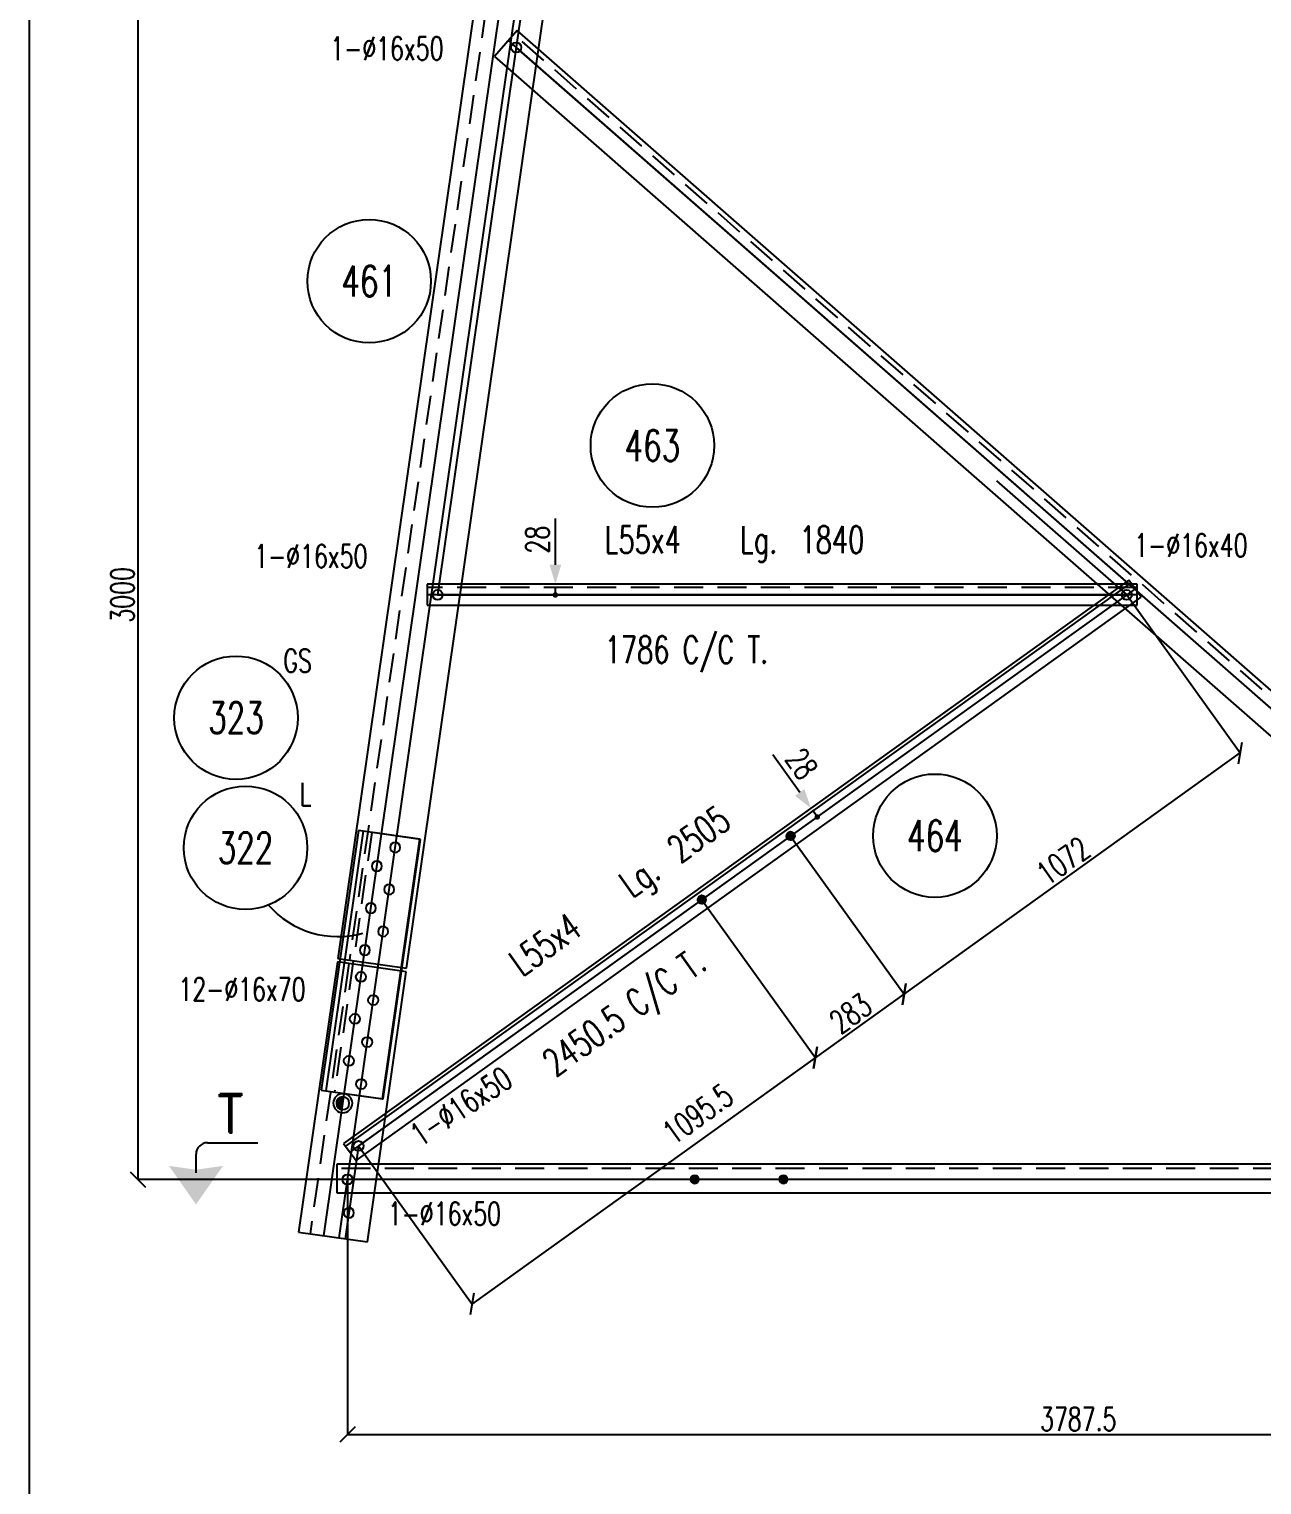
# Model space of a CAD drawing. Extents: x 142141 to 158361, y -178354 to -166874.
# Drawn here: x 142141 to 145336, y -173250 to -169475 of the extents above; entities that cross this region are included whole.
import ezdxf
from ezdxf.enums import TextEntityAlignment as Align

# ---------------------------------------------------------------- set-up
doc = ezdxf.new("R2010")
doc.units = 0
doc.header["$LTSCALE"] = 150
doc.header["$MEASUREMENT"] = 0
doc.linetypes.add('DASHED', pattern=[0.75, 0.5, -0.25])
doc.layers.get('0').update_dxf_attribs({"linetype": 'CONTINUOUS'})
for name, color, linetype in [('ASSI', 6, 'CONTINUOUS'), ('BOLLINI_1', 7, 'CONTINUOUS'), ('FORI', 2, 'CONTINUOUS'), ('LINEA_ANG', 2, 'CONTINUOUS'), ('LINEE_PIASTRE', 2, 'CONTINUOUS'), ('LS', 7, 'CONTINUOUS'), ('LSP', 3, 'CONTINUOUS'), ('PIASTRE', 5, 'CONTINUOUS'), ('QT_MAL', 7, 'CONTINUOUS'), ('QT_MPR', 7, 'CONTINUOUS'), ('TESTI_A_P', 7, 'CONTINUOUS'), ('TRAT-Y', 7, 'DASHED')]:
    doc.layers.add(name, color=color, linetype=linetype)
doc.styles.add('QUOTE', font='ROMANS8.SHX', dxfattribs={"width": 0.7})
doc.styles.add('RD', font='ROMAND8.SHX', dxfattribs={"width": 0.7})
doc.styles.add('RQL', font='ROMANS8.SHX', dxfattribs={"width": 0.7})
doc.styles.add('RS', font='ROMANS8.shx', dxfattribs={"width": 0.7})
doc.styles.get("Standard").update_dxf_attribs({"font": 'ROMANS8.SHX', "width": 0.7})
doc.dimstyles.new('FRECCE1', dxfattribs={"dimtxt": 60, "dimasz": 6.6667, "dimexe": 0, "dimexo": 0, "dimgap": 1, "dimtad": 1, "dimdec": 0, "dimzin": 0, "dimdsep": 46, "dimtxsty": 'RS', "dimblk1": 'QUOTP', "dimblk2": 'QUOTF', "dimsah": 1, "dimcen": 0, "dimclrd": 2, "dimclre": 2, "dimclrt": 7, "dimadec": 0, "dimazin": 0, "dimtfac": 1, "dimtdec": 0, "dimtix": 1, "dimtmove": 2, "dimatfit": 3, "dimldrblk": 'QUOTP', "dimfxl": 1, "dimtolj": 1, "dimtzin": 0, "dimarcsym": 0})
doc.dimstyles.new('TRATTO', dxfattribs={"dimscale": 0, "dimtxt": 60, "dimasz": 40, "dimexe": 0, "dimexo": 0, "dimgap": 10, "dimtad": 1, "dimrnd": 0.5, "dimdsep": 46, "dimtxsty": 'RS', "dimblk1": 'OBLIQUE', "dimblk2": 'OBLIQUE', "dimsah": 1, "dimcen": 0.09, "dimclrd": 2, "dimclre": 2, "dimclrt": 7, "dimadec": 0, "dimazin": 0, "dimtfac": 1, "dimtix": 1, "dimtmove": 2, "dimatfit": 3, "dimfxl": 1, "dimtolj": 1, "dimtzin": 0, "dimarcsym": 0})

# ---------------------------------------------------------------- blocks, each defined once
blk = doc.blocks.new('16')
blk.add_circle((0, 0), 1)
blk = doc.blocks.new('P20')
at = {"color": 0}
for p, q in [((0, 0.98), (0.02, 1)), ((0, 0.94), (0.06, 1)), ((1, -0.01), (0, 0.99)), ((0, 0.89), (0.1, 0.99)), ((0, 0.85), (0.14, 0.99)), ((0, 0.8), (0.18, 0.98)), ((0, 0.76), (0.22, 0.98)), ((0, 0.71), (0.25, 0.97)), ((0, 0.67), (0.29, 0.96)), ((1, -0.05), (0, 0.95)), ((0, 0.62), (0.32, 0.95)), ((0, 0.58), (0.36, 0.93)), ((0, 0.53), (0.39, 0.92)), ((0, 0.49), (0.42, 0.91)), ((1, -0.09), (0, 0.9)), ((0, 0.44), (0.45, 0.89)), ((0, 0.4), (0.48, 0.88)), ((0.99, -0.13), (0, 0.86)), ((0, 0.35), (0.51, 0.86)), ((0, 0.31), (0.54, 0.84)), ((0, 0.26), (0.56, 0.83)), ((0.99, -0.17), (0, 0.81)), ((0, 0.22), (0.59, 0.81)), ((0, 0.17), (0.61, 0.79)), ((0.98, -0.21), (0, 0.77)), ((0, 0.13), (0.64, 0.77)), ((0, 0.08), (0.66, 0.75)), ((0, 0.04), (0.69, 0.73)), ((0.97, -0.25), (0, 0.72)), ((0, -0.01), (0.71, 0.7)), ((0.96, -0.28), (0, 0.68)), ((0, -0.05), (0.73, 0.68)), ((0, -0.1), (0.75, 0.66)), ((0.95, -0.32), (0, 0.63)), ((0, -0.14), (0.77, 0.63)), ((0, -0.19), (0.79, 0.61)), ((0.94, -0.35), (0, 0.59)), ((0, -0.23), (0.81, 0.58)), ((0, -0.28), (0.83, 0.56)), ((0.92, -0.38), (0, 0.54)), ((0, -0.32), (0.85, 0.53)), ((0.91, -0.41), (0, 0.5)), ((0, -0.36), (0.87, 0.5)), ((0, -0.41), (0.88, 0.47)), ((0.9, -0.44), (0, 0.45)), ((0, -0.45), (0.9, 0.44)), ((0.88, -0.47), (0, 0.41)), ((0, -0.5), (0.91, 0.41)), ((0, -0.54), (0.92, 0.38)), ((0.87, -0.5), (0, 0.36)), ((0, -0.59), (0.94, 0.35)), ((0.85, -0.53), (0, 0.32)), ((0, -0.63), (0.95, 0.31)), ((0, -0.68), (0.96, 0.28)), ((0.83, -0.56), (0, 0.27)), ((0, -0.72), (0.97, 0.25)), ((0.81, -0.58), (0, 0.23)), ((0, -0.77), (0.98, 0.21)), ((0.79, -0.61), (0, 0.18)), ((0, -0.81), (0.99, 0.17)), ((0.77, -0.63), (0, 0.14)), ((0, -0.86), (0.99, 0.13)), ((0.75, -0.66), (0, 0.09)), ((0, -0.9), (1, 0.09)), ((0.73, -0.68), (0, 0.05)), ((0, -0.95), (1, 0.05)), ((0.71, -0.7), (0, 0.01)), ((0, -0.99), (1, 0.01)), ((1, 0.04), (0.04, 1)), ((1, 0.09), (0.09, 1)), ((0.99, 0.14), (0.14, 0.99)), ((0.98, 0.19), (0.19, 0.98)), ((0.97, 0.25), (0.25, 0.97)), ((0.95, 0.31), (0.31, 0.95)), ((0.92, 0.38), (0.38, 0.92)), ((0.88, 0.47), (0.47, 0.88)), ((0.81, 0.59), (0.59, 0.81)), ((0.69, -0.73), (0, -0.04)), ((0.66, -0.75), (0, -0.08)), ((0.64, -0.77), (0, -0.13)), ((0.61, -0.79), (0, -0.17)), ((0.59, -0.81), (0, -0.22)), ((0.56, -0.83), (0, -0.26)), ((0.54, -0.84), (0, -0.31)), ((0.51, -0.86), (0, -0.35)), ((0.48, -0.88), (0, -0.4)), ((0.45, -0.89), (0, -0.44)), ((0.42, -0.91), (0, -0.49)), ((0.39, -0.92), (0, -0.53)), ((0.36, -0.93), (0, -0.58)), ((0.32, -0.95), (0, -0.62)), ((0.29, -0.96), (0, -0.67)), ((0.25, -0.97), (0, -0.71)), ((0.22, -0.98), (0, -0.76)), ((0.18, -0.98), (0, -0.8)), ((0.14, -0.99), (0, -0.85)), ((0.1, -0.99), (0, -0.89)), ((0.04, -1), (1, -0.04)), ((0.09, -1), (1, -0.09)), ((0.14, -0.99), (0.99, -0.14)), ((0.19, -0.98), (0.98, -0.19)), ((0.25, -0.97), (0.97, -0.25)), ((0.31, -0.95), (0.95, -0.31)), ((0.38, -0.92), (0.92, -0.38)), ((0.47, -0.88), (0.88, -0.47)), ((0.59, -0.81), (0.81, -0.59))]:
    blk.add_line(p, q, dxfattribs=at)
for radius in [1.5, 1]:
    blk.add_circle((0, 0), radius)
blk = doc.blocks.new('ASSE98')
blk.add_line((0, 0), (1, 0))
at = {"color": 7, "style": 'QUOTE', "width": 0.5, "flags": 1}
for tag, p in [('TI', (1.38308, 6.82731)), ('DI_S', (1.38308, 6.42178)), ('D_S', (1.38308, 6.02092)), ('E_S', (1.38308, 5.68065)), ('NFORI', (1.36454, 5.29792)), ('ALAR', (1.36349, 4.93246)), ('FAM', (1.3775, 4.54645)), ('ALA', (1.38308, 4.19257)), ('DISP2', (1.38308, 3.84971)), ('DISP1', (1.38308, 3.50686)), ('PINZAF', (1.38308, 3.164)), ('PINZAI', (1.38308, 2.82114)), ('TRP', (1.38308, 2.47829)), ('NP', (1.38308, 2.13543)), ('SV', (1.38308, 1.79257)), ('PESO', (1.38308, 1.44971)), ('QUA', (1.38308, 1.10686)), ('LUN', (1.38308, 0.764)), ('PROF', (1.38308, 0.42114)), ('POS', (1.38308, 0.07829))]:
    blk.add_attdef(tag, p, '', height=0.2, dxfattribs=at)
at = {"color": 7, "flags": 1}
for tag, p in [('LAV1', (3.07431, 6.82847)), ('LAV2', (3.07431, 6.49513)), ('LAV3', (3.07431, 6.1618)), ('LAV4', (3.07431, 5.82847)), ('LAV5', (3.07431, 5.49513)), ('LAV6', (3.07431, 5.1618)), ('LAV7', (3.07431, 4.82847)), ('LAV8', (3.07431, 4.49513)), ('LAV9', (3.07431, 4.1618)), ('LAV10', (3.07431, 3.82847))]:
    blk.add_attdef(tag, p, '', height=0.2, dxfattribs=at)
blk = doc.blocks.new('MRKR_98')
blk.add_point((0, 0))
at = {"color": 7, "style": 'QUOTE', "width": 0.5, "flags": 1}
for tag, p in [('TI', (3.73, 6.83)), ('DI_S', (3.73, 6.42)), ('D_S', (3.73, 6.02)), ('E_S', (3.73, 5.68)), ('AUX2', (3.71, 4.93)), ('NFORI', (3.72, 5.3)), ('AUX1', (3.73, 4.19)), ('FAM', (3.73, 4.55)), ('COMMESSA', (3.73, 3.85)), ('MD', (3.73, 3.51)), ('MP', (3.73, 3.16)), ('LARGHEZZA', (3.73, 2.82)), ('SPESSORE', (3.73, 2.48)), ('NP', (3.73, 2.14)), ('SV', (3.73, 1.79)), ('PESO', (3.73, 1.45)), ('QUA', (3.73, 1.11)), ('LUN', (3.73, 0.76)), ('PROF', (3.73, 0.42)), ('POS', (3.73, 0.08))]:
    blk.add_attdef(tag, p, '', height=0.2, dxfattribs=at)
at = {"color": 7, "flags": 1}
for tag, p in [('LAV1', (5.26, 6.88)), ('LAV2', (5.26, 6.55)), ('LAV3', (5.26, 6.21)), ('LAV4', (5.26, 5.88)), ('LAV5', (5.26, 5.55)), ('LAV6', (5.26, 5.21)), ('LAV7', (5.26, 4.88)), ('LAV8', (5.26, 4.55)), ('LAV9', (5.26, 4.21)), ('LAV10', (5.26, 3.88))]:
    blk.add_attdef(tag, p, '', height=0.2, dxfattribs=at)
blk = doc.blocks.new('xxx')
blk.add_circle((0, 0), 8)
at = {"color": 3, "style": 'RQL', "width": 0.7}
blk.add_attdef('POS', text='', height=4, dxfattribs=at).set_placement((0, 0), align=Align.MIDDLE)
at = {"style": 'RQL', "width": 0.7, "flags": 1}
for tag, p in [('POS1', (-0.39, -5.42)), ('TIPO', (-0.39, -8.66))]:
    blk.add_attdef(tag, p, '', height=2, dxfattribs=at)
blk = doc.blocks.new('QUOTP')
at = {"layer": 'ASSI', "color": 2, "const_width": 1.07}
blk.add_lwpolyline([(-0.53, 0, 1), (0.53, 0, 1)], format="xyb", close=True, dxfattribs=at)
blk = doc.blocks.new('QUOTF')
at = {"layer": 'LS', "color": 2}
blk.add_line((7.5, 0), (25.5, 0), dxfattribs=at)
blk.add_solid([(7.5, 2.25), (0, 0), (7.5, -2.25)], dxfattribs=at)
blk = doc.blocks.new('*D121')
at = {"layer": 'QT_MAL', "color": 2, "lineweight": -2, "transparency": 16777216}
blk.add_line((143504.7, -170935.5), (143504.7, -170920.8), dxfattribs=at)
at = {"layer": 'QT_MAL', "color": 2, "lineweight": -2, "transparency": 16777216, "xscale": 6.6667, "yscale": 6.6667, "zscale": 6.6667}
for name, p, rotation in [('QUOTF', (143504.7, -170914.1), 90), ('QUOTP', (143504.7, -170942.1), 270)]:
    blk.add_blockref(name, p, dxfattribs=dict(at, rotation=rotation))
at = {"layer": 'QT_MAL', "color": 7, "transparency": 16777216, "insert": (143458.5, -170798.9), "char_height": 60, "attachment_point": 5, "rotation": 90, "style": 'RS'}
blk.add_mtext('\\A1;28', dxfattribs=at)
blk = doc.blocks.new('*D122')
at = {"layer": 'QT_MAL', "color": 2, "lineweight": -2, "transparency": 16777216}
blk.add_line((144179.5, -171512.4), (144171, -171500.5), dxfattribs=at)
at = {"layer": 'QT_MAL', "color": 2, "lineweight": -2, "transparency": 16777216, "xscale": 6.6667, "yscale": 6.6667, "zscale": 6.6667}
for name, p, rotation in [('QUOTF', (144167.1, -171495), 125.666520254777), ('QUOTP', (144183.4, -171517.8), 305.666520254777)]:
    blk.add_blockref(name, p, dxfattribs=dict(at, rotation=rotation))
at = {"layer": 'QT_MAL', "color": 7, "transparency": 16777216, "insert": (144143.1, -171380.1), "char_height": 60, "attachment_point": 5, "rotation": 305.6665, "style": 'RS'}
blk.add_mtext('\\A1;28', dxfattribs=at)
blk = doc.blocks.new('_OBLIQUE')
at = {"color": 0, "linetype": 'ByBlock'}
blk.add_line((-0.5, -0.5), (0.5, 0.5), dxfattribs=at)
blk = doc.blocks.new('*D71')
at = {"layer": 'LS', "color": 2, "lineweight": -2, "transparency": 16777216}
for p, q in [((143401, -169426.4), (142422.8, -169426.4)), ((142422.8, -169426.4), (142422.8, -172457.8)), ((142966, -172457.8), (142422.8, -172457.8))]:
    blk.add_line(p, q, dxfattribs=at)
at = {"layer": 'LS', "color": 2, "lineweight": -2, "transparency": 16777216, "xscale": 40, "yscale": 40, "zscale": 40}
for p, rotation in [((142422.8, -169426.4), 90), ((142422.8, -172457.8), 270)]:
    blk.add_blockref('_OBLIQUE', p, dxfattribs=dict(at, rotation=rotation))
at = {"layer": 'LS', "color": 7, "transparency": 16777216, "insert": (142382.8, -170942.1), "char_height": 60, "attachment_point": 5, "rotation": 90, "style": 'RS'}
blk.add_mtext('\\A1;3000', dxfattribs=at)
blk = doc.blocks.new('*D73')
at = {"layer": 'LS', "color": 2, "lineweight": -2, "transparency": 16777216}
for p, q in [((142966, -172457.8), (142966, -173119.2)), ((146753.6, -172457.8), (146753.6, -173119.2)), ((142966, -173119.2), (146753.6, -173119.2))]:
    blk.add_line(p, q, dxfattribs=at)
at = {"layer": 'LS', "color": 2, "lineweight": -2, "transparency": 16777216, "xscale": 40, "yscale": 40, "zscale": 40, "rotation": 180}
blk.add_blockref('_OBLIQUE', (142966, -173119.2), dxfattribs=at)
at = {"layer": 'LS', "color": 2, "lineweight": -2, "transparency": 16777216, "xscale": 40, "yscale": 40, "zscale": 40}
blk.add_blockref('_OBLIQUE', (146753.6, -173119.2), dxfattribs=at)
at = {"layer": 'LS', "color": 7, "transparency": 16777216, "insert": (144859.8, -173079.2), "char_height": 60, "attachment_point": 5, "style": 'RS'}
blk.add_mtext('\\A1;3787.5', dxfattribs=at)
blk = doc.blocks.new('bull')
at = {"style": 'RS', "width": 0.7, "flags": 1}
for tag, p in [('NN', (-12.25, 0)), ('DIAMETRO', (0, -4.86)), ('SERRAGGIO', (0, -9.71)), ('LUNGHEZZA', (0, -14.57)), ('NB', (0, -19.43)), ('TIPO', (0, -24.12)), ('EL', (-0.14, -29))]:
    blk.add_attdef(tag, p, '', height=3, dxfattribs=at)
at = {"style": 'RS', "width": 0.7}
blk.add_attdef('BULLONE', (0, 0), '', height=3, dxfattribs=at)
blk = doc.blocks.new('12')
at = {"color": 0}
for p, q in [((-1, 0.06), (-0.06, 1)), ((-1, 0.01), (-0.01, 1)), ((-1, -0.03), (0.03, 1)), ((-1, -0.07), (0.07, 1)), ((0.09, -1), (-1, 0.09)), ((0.05, -1), (-1, 0.05)), ((0, -1), (-1, 0)), ((-0.99, 0.16), (-0.16, 0.99)), ((-0.99, 0.11), (-0.11, 0.99)), ((-0.99, -0.11), (0.11, 0.99)), ((-0.99, -0.15), (0.15, 0.99)), ((0.17, -0.99), (-0.99, 0.17)), ((0.13, -0.99), (-0.99, 0.13)), ((-0.98, 0.22), (-0.22, 0.98)), ((-0.98, -0.19), (0.19, 0.98)), ((0.21, -0.98), (-0.98, 0.21)), ((-0.97, -0.23), (0.23, 0.97)), ((0.24, -0.97), (-0.97, 0.24)), ((-0.96, 0.28), (-0.28, 0.96)), ((-0.96, -0.27), (0.27, 0.96)), ((0.28, -0.96), (-0.96, 0.28)), ((-0.95, -0.3), (0.3, 0.95)), ((0.31, -0.95), (-0.95, 0.31)), ((-0.94, 0.34), (-0.34, 0.94)), ((-0.94, -0.33), (0.33, 0.94)), ((0.35, -0.94), (-0.94, 0.35)), ((-0.93, -0.37), (0.37, 0.93)), ((0.38, -0.93), (-0.93, 0.38)), ((-0.92, -0.4), (0.4, 0.92)), ((-0.91, 0.42), (-0.42, 0.91)), ((0.41, -0.91), (-0.91, 0.41)), ((-0.9, -0.43), (0.43, 0.9)), ((0.44, -0.9), (-0.9, 0.44)), ((-0.89, -0.46), (0.46, 0.89)), ((0.47, -0.88), (-0.88, 0.47)), ((-0.87, -0.49), (0.49, 0.87)), ((0.5, -0.87), (-0.87, 0.5)), ((-0.86, 0.52), (-0.52, 0.86)), ((-0.86, -0.52), (0.52, 0.86)), ((0.53, -0.85), (-0.85, 0.53)), ((-0.84, -0.54), (0.54, 0.84)), ((0.55, -0.83), (-0.83, 0.55)), ((-0.82, -0.57), (0.57, 0.82)), ((0.58, -0.81), (-0.81, 0.58)), ((-0.8, -0.6), (0.6, 0.8)), ((0.61, -0.79), (-0.79, 0.61)), ((-0.78, -0.62), (0.62, 0.78)), ((0.63, -0.78), (-0.78, 0.63)), ((-0.76, -0.65), (0.65, 0.76)), ((0.66, -0.75), (-0.75, 0.66)), ((-0.74, -0.67), (0.67, 0.74)), ((0.68, -0.73), (-0.73, 0.68)), ((-0.72, -0.69), (0.69, 0.72)), ((0.7, -0.71), (-0.71, 0.7)), ((-0.7, -0.72), (0.72, 0.7)), ((0.73, -0.69), (-0.69, 0.73)), ((0.75, -0.67), (-0.67, 0.75)), ((-0.67, -0.74), (0.74, 0.67)), ((-0.65, -0.76), (0.76, 0.65)), ((0.77, -0.64), (-0.64, 0.77)), ((-0.63, -0.78), (0.78, 0.63)), ((0.79, -0.62), (-0.62, 0.79)), ((-0.6, -0.8), (0.8, 0.6)), ((0.81, -0.59), (-0.59, 0.81)), ((-0.57, -0.82), (0.82, 0.57)), ((0.83, -0.56), (-0.56, 0.83)), ((-0.55, -0.84), (0.84, 0.55)), ((0.84, -0.54), (-0.54, 0.84)), ((-0.52, -0.85), (0.85, 0.52)), ((0.86, -0.51), (-0.51, 0.86)), ((-0.49, -0.87), (0.87, 0.49)), ((0.88, -0.48), (-0.48, 0.88)), ((-0.46, -0.89), (0.89, 0.46)), ((0.89, -0.45), (-0.45, 0.89)), ((-0.43, -0.9), (0.9, 0.43)), ((0.91, -0.42), (-0.42, 0.91)), ((-0.4, -0.92), (0.92, 0.4)), ((0.92, -0.39), (-0.39, 0.92)), ((-0.37, -0.93), (0.93, 0.37)), ((0.93, -0.36), (-0.36, 0.93)), ((-0.34, -0.94), (0.94, 0.34)), ((0.95, -0.33), (-0.33, 0.95)), ((-0.3, -0.95), (0.95, 0.3)), ((0.96, -0.29), (-0.29, 0.96)), ((-0.27, -0.96), (0.96, 0.27)), ((0.97, -0.26), (-0.26, 0.97)), ((-0.23, -0.97), (0.97, 0.23)), ((0.98, -0.22), (-0.22, 0.98)), ((-0.2, -0.98), (0.98, 0.2)), ((0.98, -0.18), (-0.18, 0.98)), ((-0.16, -0.99), (0.99, 0.16)), ((0.99, -0.14), (-0.14, 0.99)), ((-0.12, -0.99), (0.99, 0.12)), ((0.99, -0.1), (-0.1, 0.99)), ((-0.08, -1), (1, 0.08)), ((1, -0.06), (-0.06, 1)), ((-0.04, -1), (1, 0.04)), ((1, -0.02), (-0.02, 1)), ((1, 0.02), (0.02, 1)), ((1, 0.07), (0.07, 1)), ((0.99, 0.12), (0.12, 0.99)), ((0.98, 0.17), (0.17, 0.98)), ((0.97, 0.23), (0.23, 0.97)), ((0.96, 0.29), (0.29, 0.96)), ((0.93, 0.36), (0.36, 0.93)), ((0.9, 0.44), (0.44, 0.9)), ((0.84, 0.55), (0.55, 0.84)), ((-0.04, -1), (-1, -0.04)), ((-0.09, -1), (-1, -0.09)), ((-0.14, -0.99), (-0.99, -0.14)), ((-0.2, -0.98), (-0.98, -0.2)), ((-0.25, -0.97), (-0.97, -0.25)), ((-0.32, -0.95), (-0.95, -0.32)), ((-0.39, -0.92), (-0.92, -0.39)), ((-0.48, -0.88), (-0.88, -0.48)), ((-0.6, -0.8), (-0.8, -0.6)), ((0.01, -1), (1, -0.01)), ((0.05, -1), (1, -0.05)), ((0.1, -0.99), (0.99, -0.1)), ((0.15, -0.99), (0.99, -0.15)), ((0.21, -0.98), (0.98, -0.21)), ((0.27, -0.96), (0.96, -0.27)), ((0.33, -0.94), (0.94, -0.33)), ((0.41, -0.91), (0.91, -0.41)), ((0.5, -0.87), (0.87, -0.5)), ((0.66, -0.75), (0.75, -0.66))]:
    blk.add_line(p, q, dxfattribs=at)
blk.add_circle((0, 0), 1)
blk = doc.blocks.new('*D113')
at = {"layer": 'QT_MPR', "color": 2, "lineweight": -2, "transparency": 16777216}
for p, q in [((143884.4, -171732.4), (144178.6, -172142.2)), ((143288.7, -172780.9), (144178.6, -172142.2)), ((142994.6, -172371), (143288.7, -172780.9))]:
    blk.add_line(p, q, dxfattribs=at)
at = {"layer": 'QT_MPR', "color": 2, "lineweight": -2, "transparency": 16777216, "xscale": 40, "yscale": 40, "zscale": 40}
for p, rotation in [((144178.6, -172142.2), 35.66652025477703), ((143288.7, -172780.9), 215.666520254777)]:
    blk.add_blockref('_OBLIQUE', p, dxfattribs=dict(at, rotation=rotation))
at = {"layer": 'QT_MPR', "color": 7, "transparency": 16777216, "insert": (143873.9, -172287.8), "char_height": 60, "attachment_point": 5, "rotation": 35.6665, "style": 'RS'}
blk.add_mtext('\\A1;1095.5', dxfattribs=at)
blk = doc.blocks.new('*D114')
at = {"layer": 'QT_MPR', "color": 2, "lineweight": -2, "transparency": 16777216}
for p, q in [((144114.4, -171567.3), (144408.6, -171977.2)), ((143884.4, -171732.4), (144178.6, -172142.2)), ((144178.6, -172142.2), (144408.6, -171977.2))]:
    blk.add_line(p, q, dxfattribs=at)
at = {"layer": 'QT_MPR', "color": 2, "lineweight": -2, "transparency": 16777216, "xscale": 40, "yscale": 40, "zscale": 40}
for p, rotation in [((144408.6, -171977.2), 35.66652025477703), ((144178.6, -172142.2), 215.666520254777)]:
    blk.add_blockref('_OBLIQUE', p, dxfattribs=dict(at, rotation=rotation))
at = {"layer": 'QT_MPR', "color": 7, "transparency": 16777216, "insert": (144270.2, -172027.3), "char_height": 60, "attachment_point": 5, "rotation": 35.6665, "style": 'RS'}
blk.add_mtext('\\A1;283', dxfattribs=at)
blk = doc.blocks.new('*D115')
at = {"layer": 'QT_MPR', "color": 2, "lineweight": -2, "transparency": 16777216}
for p, q in [((144985.5, -170942.1), (145279.7, -171352)), ((144408.6, -171977.2), (145279.7, -171352)), ((144114.4, -171567.3), (144408.6, -171977.2))]:
    blk.add_line(p, q, dxfattribs=at)
at = {"layer": 'QT_MPR', "color": 2, "lineweight": -2, "transparency": 16777216, "xscale": 40, "yscale": 40, "zscale": 40}
for p, rotation in [((145279.7, -171352), 35.66652025477703), ((144408.6, -171977.2), 215.666520254777)]:
    blk.add_blockref('_OBLIQUE', p, dxfattribs=dict(at, rotation=rotation))
at = {"layer": 'QT_MPR', "color": 7, "transparency": 16777216, "insert": (144820.9, -171632), "char_height": 60, "attachment_point": 5, "rotation": 35.6665, "style": 'RS'}
blk.add_mtext('\\A1;1072', dxfattribs=at)

msp = doc.modelspace()

# ---------------------------------------------------------------- linework, layer by layer
at = {"layer": 'LINEA_ANG'}
for p, q in [((143374.799, -168862.566), (142941.139, -171884.61)), ((143119.314, -171910.178), (143552.974, -168888.134)), ((143406.122, -169478.679), (143346.815, -169546.375)), ((146699.149, -172363.614), (143406.122, -169478.679)), ((143346.815, -169546.375), (146607.499, -172402.975)), ((144991.141, -170903.636), (142956.018, -172364.218)), ((145012.531, -170914.127), (143172.531, -170914.127)), ((143172.531, -170914.127), (143172.531, -170969.127)), ((145023.209, -170948.319), (144991.141, -170903.636)), ((145012.531, -170969.127), (145012.531, -170914.127)), ((142988.086, -172408.901), (145023.209, -170948.319)), ((143172.531, -170969.127), (145012.531, -170969.127)), ((143006.678, -171554.598), (142910.088, -172227.703)), ((143155.157, -171575.905), (143006.678, -171554.598)), ((143058.567, -172249.01), (143155.157, -171575.905)), ((142939.855, -171893.548), (142839.288, -172594.369)), ((143118.03, -171919.116), (142939.855, -171893.548)), ((142941.139, -171884.61), (143119.314, -171910.178)), ((143017.463, -172619.937), (143118.03, -171919.116)), ((142910.088, -172227.703), (143058.567, -172249.01)), ((142956.018, -172364.218), (142988.086, -172408.901)), ((146850.56, -172417.813), (142938.56, -172417.813)), ((142938.56, -172417.813), (142938.56, -172492.813)), ((142938.56, -172492.813), (146850.56, -172492.813)), ((142839.288, -172594.369), (143017.463, -172619.937))]:
    msp.add_line(p, q, dxfattribs=at)
at = {"layer": 'LINEA_ANG', "color": 2}
msp.add_line((144996.388, -170910.948), (142961.265, -172371.53), dxfattribs=at)
at = {"layer": 'LINEE_PIASTRE'}
for p, q in [((142994.799, -171552.898), (142898.209, -172226.003)), ((143153.176, -171575.625), (142994.799, -171552.898)), ((143056.587, -172248.73), (143153.176, -171575.625)), ((142898.209, -172226.003), (143056.587, -172248.73))]:
    msp.add_line(p, q, dxfattribs=at)
at = {"layer": 'LS', "color": 6}
for p, q in [((142904.619, -172603.744), (143440.129, -168871.941)), ((142944.213, -172609.426), (143479.723, -168877.623)), ((143430.301, -169334.676), (143199.633, -170942.127)), ((146753.56, -172457.813), (143403.312, -169522.749)), ((144647.86, -170646.302), (144985.531, -170942.127)), ((144985.531, -170942.127), (142994.591, -172370.999)), ((143199.633, -170942.127), (144985.531, -170942.127)), ((142994.591, -172370.999), (142960.051, -172611.699)), ((142969.734, -172544.224), (142960.051, -172611.699))]:
    msp.add_line(p, q, dxfattribs=at)
at = {"layer": 'LS', "color": 8}
msp.add_lwpolyline([(142140.931, -166873.78), (142140.931, -178353.78), (154860.931, -178353.78), (154860.931, -176753.78), (158360.931, -176753.78), (158360.931, -166873.78), (142140.931, -166873.78)], close=True, dxfattribs=at)
at = {"layer": 'LS', "color": 6}
msp.add_arc((142941.851, -171587.831), 240.259, 221.287499, 285.475045, dxfattribs=at)
at = {"layer": 'LSP'}
for p, q in [((142603.398, -172362.559), (142733.398, -172362.559)), ((142573.398, -172440.702), (142573.398, -172392.559))]:
    msp.add_line(p, q, dxfattribs=at)
msp.add_arc((142603.398, -172392.559), 30, 90, 180, dxfattribs=at)
for points in [[(142573.398, -172522.559), (142503.398, -172422.559), (142573.398, -172432.559)], [(142573.398, -172522.559), (142643.398, -172422.559), (142573.398, -172432.559)]]:
    msp.add_solid(points, dxfattribs=at)
at = {"layer": 'TRAT-Y', "color": 2}
msp.add_line((143404.495, -168866.828), (142970.835, -171888.871), dxfattribs=at)
at = {"layer": 'TRAT-Y'}
for p, q in [((146690.583, -172373.392), (143397.555, -169488.457)), ((145012.531, -170923.127), (143172.531, -170923.127)), ((143028.95, -171557.794), (142932.36, -172230.899)), ((142969.551, -171897.809), (142868.984, -172598.63)), ((146850.56, -172429.313), (142938.56, -172429.313))]:
    msp.add_line(p, q, dxfattribs=at)

# ---------------------------------------------------------------- block references
at = {"layer": 'ASSI'}
for p, xscale, zscale, rotation in [((143374.799, -168862.566), 3053, 3053, 261.8338606976458), ((143006.678, -171554.598), 679.9999999999999, 679.9999999999999, 261.8338606976444), ((146850.56, -172457.813), 3912, 3912, 179.9999999999993)]:
    msp.add_blockref('ASSE98', p, dxfattribs=dict(at, xscale=xscale, zscale=zscale, rotation=rotation))
for p, xscale, rotation in [((146676.086, -172389.94), 4378, 138.7792489562814), ((142939.855, -171893.548), 708, 261.833843294321)]:
    msp.add_blockref('ASSE98', p, dxfattribs=dict(at, xscale=xscale, rotation=rotation))
ref = msp.add_blockref('ASSE98', (145012.531, -170942.127), dxfattribs=dict(at, xscale=1840, rotation=180))
ref.add_attrib('PROF', 'L55x4', (143632.531, -170834.127), dxfattribs={"layer": '0', "color": 2, "height": 70, "style": 'QUOTE', "width": 0.7})
ref.add_attrib('LUN', '1840', (144137.398, -170834.127), dxfattribs={"layer": '0', "color": 2, "height": 70, "style": 'QUOTE', "width": 0.7})
ref.add_attrib('PESO', '1786 C/C T.', (143632.531, -171119.127), dxfattribs={"layer": '0', "color": 2, "height": 70, "style": 'QUOTE', "width": 0.7})
ref.add_attrib('SV', 'Lg.', (143983.264, -170834.127), dxfattribs={"layer": '0', "color": 2, "height": 70, "style": 'QUOTE', "width": 0.7})
ref = msp.add_blockref('ASSE98', (145007.467, -170926.384), dxfattribs=dict(at, xscale=2505, rotation=215.666520254777))
ref.add_attrib('PROF', 'L55x4', (143418.153, -171934.078), dxfattribs={"layer": '0', "color": 2, "height": 70, "rotation": 35.66652, "style": 'QUOTE', "width": 0.7})
ref.add_attrib('LUN', '2505', (143828.319, -171639.707), dxfattribs={"layer": '0', "color": 2, "height": 70, "rotation": 35.66652, "style": 'QUOTE', "width": 0.7})
ref.add_attrib('PESO', '2450.5 C/C T.', (143504.896, -172193.234), dxfattribs={"layer": '0', "color": 2, "height": 70, "rotation": 35.66652, "style": 'QUOTE', "width": 0.7})
ref.add_attrib('SV', 'Lg.', (143703.097, -171729.577), dxfattribs={"layer": '0', "color": 2, "height": 70, "rotation": 35.66652, "style": 'QUOTE', "width": 0.7})
at = {"layer": 'BOLLINI_1', "xscale": 20, "yscale": 20, "zscale": 20}
for p, values in [((143022.291, -170128.61), {'POS': '461'}), ((143756.241, -170554.93), {'POS': '463'}), ((142677.104, -171260.568), {'POS': '323'}), ((144488.443, -171566.497), {'POS': '464'}), ((142701.8, -171597.845), {'POS': '322'})]:
    msp.add_blockref('xxx', p, dxfattribs=at).add_auto_attribs(values)
at = {"layer": 'FORI'}
for name, p, xscale, yscale, zscale in [('16', (143403.312, -169522.749), 13, 13, 13), ('16', (143199.633, -170942.127), 13, 13, 13), ('16', (142965.97, -172457.813), 13, 13, 13), ('12', (143865.686, -172457.813), -10.5, 10.5, 10.5), ('12', (144095.686, -172457.813), -10.5, 10.5, 10.5)]:
    msp.add_blockref(name, p, dxfattribs=dict(at, xscale=xscale, yscale=yscale, zscale=zscale))
for name, p, xscale, yscale, zscale, rotation in [('16', (144985.531, -170942.127), 13, 13, 13, 0.5107467510000058), ('12', (144114.437, -171567.3), 10.5, 10.5, 10.5, 71.33304050943698), ('16', (143089.524, -171596.794), -13, 13, 13, 180), ('16', (143042.117, -171645.555), -13, 13, 13, 180), ('16', (143073.899, -171705.679), -13, 13, 13, 180), ('16', (143026.492, -171754.439), -13, 13, 13, 180), ('12', (143884.437, -171732.368), 10.5, 10.5, 10.5, 71.33304050943698), ('16', (143058.274, -171814.563), -13, 13, 13, 180), ('16', (143010.868, -171863.324), -13, 13, 13, 180), ('16', (143000.923, -171932.623), 13, 13, 13, 343.6677213953028), ('16', (143032.705, -171992.747), 13, 13, 13, 343.6677213953028), ('16', (142985.298, -172041.508), 13, 13, 13, 343.6677213953028), ('16', (143017.08, -172101.632), 13, 13, 13, 343.6677213953028), ('16', (142969.674, -172150.392), 13, 13, 13, 343.6677213953028), ('16', (143001.456, -172210.516), 13, 13, 13, 343.6677213953028), ('P20', (142953.932, -172260.099), -16.5, 16.5, 16.5, 352.456947777226), ('16', (142994.591, -172370.999), 13, 13, 13, 0.5107467510000058), ('16', (142969.734, -172544.224), -13, 13, 13, 0.233752202999975)]:
    msp.add_blockref(name, p, dxfattribs=dict(at, xscale=xscale, yscale=yscale, zscale=zscale, rotation=rotation))
at = {"layer": 'LS', "color": 7, "xscale": 20, "yscale": 20, "zscale": 20}
for p, values in [((142921.471, -169555.169), {'BULLONE': '1-%%c16x50                '}), ((145005.101, -170843.323), {'BULLONE': '1-%%c16x40                '}), ((142724.326, -170871.61), {'BULLONE': '1-%%c16x50                '}), ((142527.811, -171994.6), {'BULLONE': '12-%%c16x70             '}), ((143070.606, -172576.55), {'BULLONE': '1-%%c16x50                '})]:
    msp.add_blockref('bull', p, dxfattribs=at).add_auto_attribs(values)
at = {"layer": 'LS', "color": 7, "xscale": 20, "yscale": 20, "zscale": 20, "rotation": 33.67074223683074}
msp.add_blockref('bull', (143154.757, -172374.666), dxfattribs=at).add_auto_attribs({'BULLONE': '1-%%c16x50                '})
at = {"layer": 'PIASTRE', "xscale": 20, "yscale": 20, "zscale": 20, "rotation": 81.833860701}
msp.add_blockref('MRKR_98', (143056.587, -172248.73), dxfattribs=at)

# ---------------------------------------------------------------- texts
at = {"layer": 'LS', "color": 3, "style": 'RD'}
msp.add_text('T', height=100, dxfattribs=at).set_placement((142662.672, -172286.279), align=Align.MIDDLE)
at = {"layer": 'TESTI_A_P', "style": 'RS', "width": 0.7}
for s, p in [('GS', (142799.752, -171142.52)), ('L', (142842.306, -171489.242))]:
    msp.add_text(s, height=60, dxfattribs=at).set_placement(p)

# ---------------------------------------------------------------- dimensions: what is measured, and where the dimension line sits
at = {"layer": 'LS'}
dim = msp.add_linear_dim(base=(142422.765, -172457.813), p1=(143400.969, -169426.44), p2=(142965.97, -172457.813), angle=90, text='3000', dimstyle='TRATTO', override={"dimscale": 1}, dxfattribs=at)
dim.commit()
dim.dimension.update_dxf_attribs({"geometry": '*D71', "text_midpoint": (142382.765, -170942.127)})
dim = msp.add_linear_dim(base=(146753.56, -173119.207), p1=(142965.97, -172457.813), p2=(146753.56, -172457.813), dimstyle='TRATTO', override={"dimscale": 1}, dxfattribs=at)
dim.commit()
dim.dimension.update_dxf_attribs({"geometry": '*D73', "text_midpoint": (144859.765, -173079.207)})
at = {"layer": 'QT_MAL'}
for base, p1, p2, angle, picture, middle in [((143504.699, -170914.127), (143504.699, -170942.127), (143504.699, -170914.127), 90, '*D121', (143458.512, -170798.858)), ((144167.087, -171495.049), (144183.413, -171517.797), (144167.087, -171495.049), 305.66652, '*D122', (144143.134, -171380.088))]:
    dim = msp.add_linear_dim(base=base, p1=p1, p2=p2, angle=angle, text='28', dimstyle='FRECCE1', dxfattribs=at)
    dim.commit()
    dim.dimension.update_dxf_attribs({"geometry": picture, "text_midpoint": middle, "dimtype": 160})
at = {"layer": 'QT_MPR'}
for base, p1, p2, picture, middle in [((145279.687, -171351.993), (144114.437, -171567.3), (144985.531, -170942.127), '*D115', (144820.907, -171632.018)), ((144408.593, -171977.166), (143884.437, -171732.368), (144114.437, -171567.3), '*D114', (144270.204, -172027.251)), ((144178.593, -172142.234), (142994.591, -172370.999), (143884.437, -171732.368), '*D113', (143873.857, -172287.787))]:
    dim = msp.add_linear_dim(base=base, p1=p1, p2=p2, angle=35.66652, dimstyle='TRATTO', override={"dimscale": 1}, dxfattribs=at)
    dim.commit()
    dim.dimension.update_dxf_attribs({"geometry": picture, "text_midpoint": middle, "dimtype": 160})

doc.saveas('drawing.dxf')
